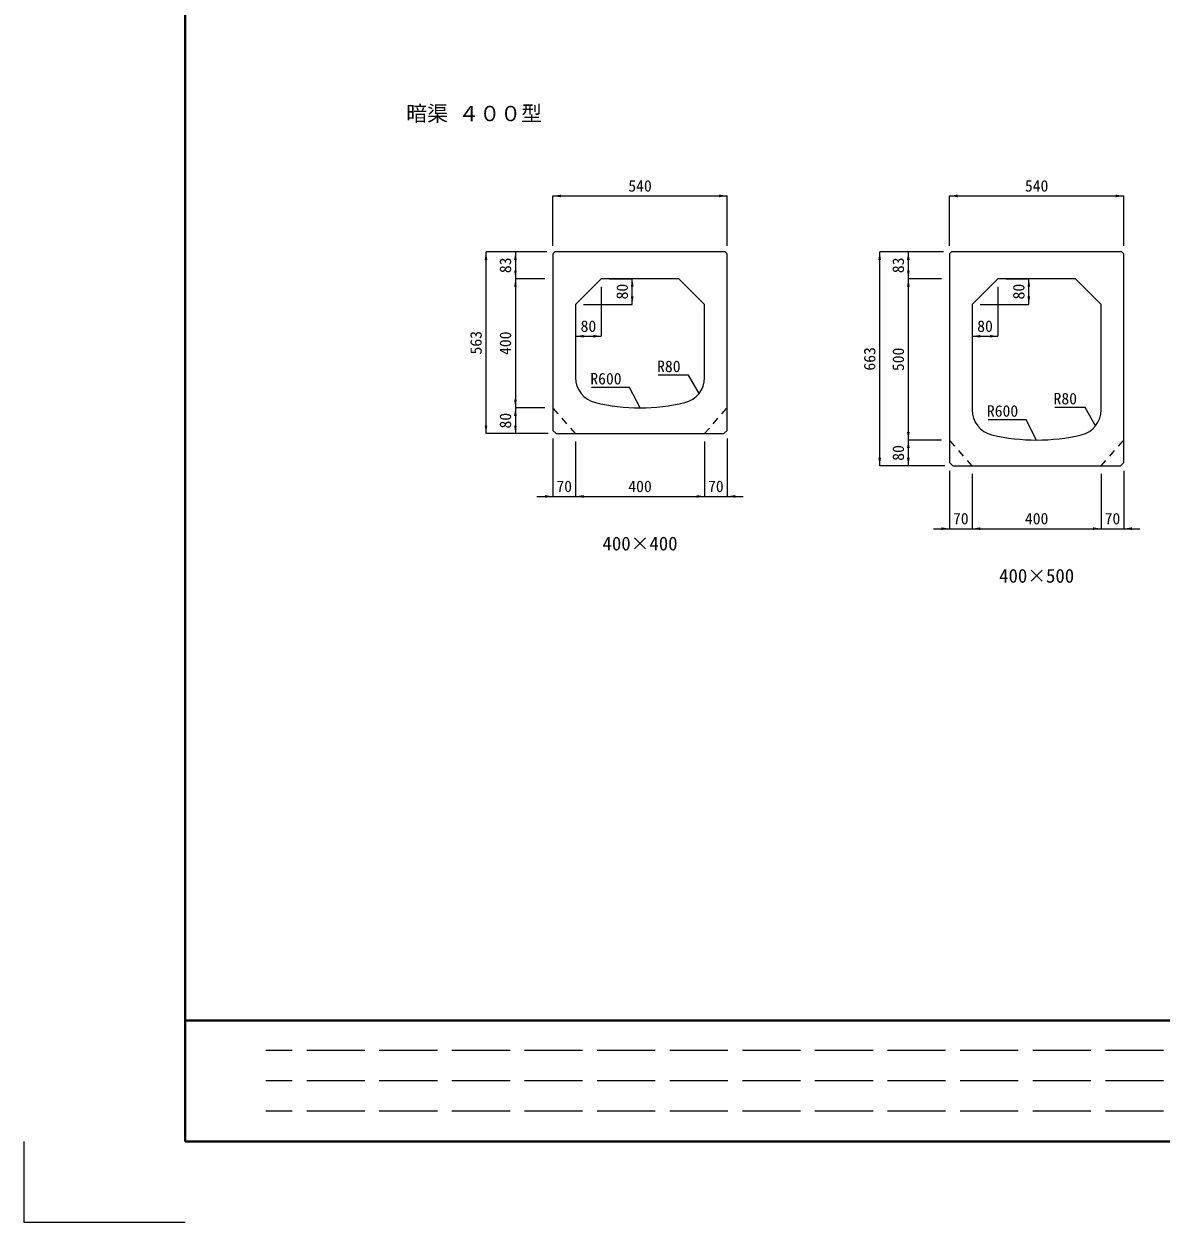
# Model space of a CAD drawing. Units: millimetres at full size. Extents: x 30799 to 61844, y 11231 to 18656.
# Drawn here: x 45844 to 49367, y 11231 to 14943 of the extents above; entities that cross this region are included whole.
import ezdxf
from ezdxf.enums import TextEntityAlignment as Align

# ---------------------------------------------------------------- set-up
doc = ezdxf.new("R2010")
doc.units = ezdxf.units.MM
doc.header["$LTSCALE"] = 30
doc.linetypes.add('DASHED', pattern=[7.5, 6, -1.5])
doc.linetypes.add('USER1', pattern=[1.35, 0.75, -0.6])
for name, color, linetype, lineweight in [('0_2', 7, 'Continuous', 13), ('Defpoints_3', 8, 'Continuous', 0), ('図枠', 7, 'Continuous', 5), ('寸法線', 7, 'Continuous', 9), ('引出線', 4, 'Continuous', 9), ('本体', 2, 'Continuous', 20)]:
    doc.layers.add(name, color=color, linetype=linetype, lineweight=lineweight)
doc.styles.add('ＭＳ ゴシック', font='')
doc.styles.get('ＭＳ ゴシック').set_extended_font_data('MS Gothic')

# ---------------------------------------------------------------- blocks, each defined once
blk = doc.blocks.new('filled_arrow')
at = {"color": 0, "linetype": 'Continuous', "lineweight": -2}
blk.add_solid([(7.5, 1.25), (0, 0), (7.5, -1.25)], dxfattribs=at)

msp = doc.modelspace()

# ---------------------------------------------------------------- linework, layer by layer
at = {"layer": 'Defpoints_3', "color": 7, "lineweight": 13}
for p, q in [((45843.55, 11480.68), (45843.55, 11230.68)), ((45843.55, 11230.68), (46343.55, 11230.68))]:
    msp.add_line(p, q, dxfattribs=at)
at = {"layer": '図枠', "lineweight": 40}
for p, q in [((46343.55, 11480.68), (46343.55, 18405.68)), ((46343.55, 11855.68), (56093.55, 11855.68)), ((46343.55, 11480.68), (56093.55, 11480.68))]:
    msp.add_line(p, q, dxfattribs=at)
at = {"layer": '図枠', "linetype": 'DASHED', "lineweight": 9}
for p, q in [((50499.8, 11761.93), (46593.55, 11761.93)), ((50499.8, 11668.18), (46593.55, 11668.18)), ((50499.8, 11574.43), (46593.55, 11574.43))]:
    msp.add_line(p, q, dxfattribs=at)
at = {"layer": '寸法線'}
for p, q in [((47482.81, 14410.27), (48022.81, 14410.27)), ((47482.81, 14255.85), (47482.81, 14410.27)), ((48022.81, 14255.85), (48022.81, 14410.27)), ((48711.89, 14410.27), (49251.89, 14410.27)), ((48711.89, 14255.85), (48711.89, 14410.27)), ((49251.89, 14255.85), (49251.89, 14410.27)), ((47275.52, 13673.85), (47275.52, 14236.85)), ((47463.81, 14236.85), (47275.52, 14236.85)), ((47366.66, 14236.85), (47366.66, 14153.85)), ((47463.81, 14236.85), (47366.66, 14236.85)), ((48495.45, 13573.85), (48495.45, 14236.85)), ((48692.89, 14236.85), (48495.45, 14236.85)), ((48584.19, 14236.85), (48584.19, 14153.85)), ((48692.89, 14236.85), (48584.19, 14236.85)), ((47457.81, 14153.85), (47366.66, 14153.85)), ((47366.66, 14153.85), (47366.66, 13753.85)), ((47457.81, 14153.85), (47366.66, 14153.85)), ((47657.81, 14153.85), (47728.54, 14153.85)), ((47728.54, 14073.85), (47728.54, 14153.85)), ((48686.89, 14153.85), (48584.19, 14153.85)), ((48584.19, 14153.85), (48584.19, 13653.85)), ((48686.89, 14153.85), (48584.19, 14153.85)), ((48886.89, 14153.85), (48957.63, 14153.85)), ((48957.63, 14073.85), (48957.63, 14153.85)), ((47632.81, 14128.85), (47632.81, 13975.51)), ((48861.89, 14128.85), (48861.89, 13975.51)), ((47577.81, 14073.85), (47728.54, 14073.85)), ((48806.89, 14073.85), (48957.63, 14073.85)), ((47552.81, 14048.85), (47552.81, 13975.51)), ((48781.89, 14048.85), (48781.89, 13975.51)), ((47552.81, 13975.51), (47632.81, 13975.51)), ((48781.89, 13975.51), (48861.89, 13975.51)), ((47457.81, 13753.85), (47366.66, 13753.85)), ((47366.66, 13753.85), (47366.66, 13673.85)), ((47457.81, 13753.85), (47366.66, 13753.85)), ((47467.81, 13673.85), (47275.52, 13673.85)), ((47467.81, 13673.85), (47366.66, 13673.85)), ((47482.81, 13658.85), (47482.81, 13479.13)), ((47552.81, 13648.85), (47552.81, 13479.13)), ((47552.81, 13648.85), (47552.81, 13479.13)), ((47952.81, 13648.85), (47952.81, 13479.13)), ((47952.81, 13648.85), (47952.81, 13479.13)), ((48022.81, 13658.85), (48022.81, 13479.13)), ((48686.89, 13653.85), (48584.19, 13653.85)), ((48584.19, 13653.85), (48584.19, 13573.85)), ((48686.89, 13653.85), (48584.19, 13653.85)), ((48696.89, 13573.85), (48495.45, 13573.85)), ((48696.89, 13573.85), (48584.19, 13573.85)), ((48711.89, 13558.85), (48711.89, 13379.13)), ((49251.89, 13558.85), (49251.89, 13379.13)), ((48781.89, 13548.85), (48781.89, 13379.13)), ((48781.89, 13548.85), (48781.89, 13379.13)), ((49181.89, 13548.85), (49181.89, 13379.13)), ((49181.89, 13548.85), (49181.89, 13379.13)), ((47432.81, 13479.13), (47602.81, 13479.13)), ((47552.81, 13479.13), (47952.81, 13479.13)), ((47902.81, 13479.13), (48072.81, 13479.13)), ((48661.89, 13379.13), (48831.89, 13379.13)), ((48781.89, 13379.13), (49181.89, 13379.13)), ((49131.89, 13379.13), (49301.89, 13379.13))]:
    msp.add_line(p, q, dxfattribs=at)
at = {"layer": '引出線'}
for points in [[(47935.57, 13798.27), (47903.33, 13855.01), (47809.43, 13855.01)], [(47752.81, 13753.85), (47720.58, 13816.82), (47602.3, 13816.82)], [(49164.24, 13698.27), (49132.01, 13755.01), (49038.1, 13755.01)], [(48981.89, 13653.85), (48949.66, 13716.82), (48831.39, 13716.82)]]:
    msp.add_lwpolyline(points, dxfattribs=at)
at = {"layer": '本体'}
for p, q in [((47482.81, 14230.85), (47488.81, 14236.85)), ((47482.81, 14230.85), (47482.81, 13683.85)), ((48016.81, 14236.85), (47488.81, 14236.85)), ((48016.81, 14236.85), (48022.81, 14230.85)), ((48022.81, 13683.85), (48022.81, 14230.85)), ((48711.89, 14230.85), (48717.89, 14236.85)), ((48711.89, 14230.85), (48711.89, 13583.85)), ((49245.89, 14236.85), (48717.89, 14236.85)), ((49245.89, 14236.85), (49251.89, 14230.85)), ((49251.89, 13583.85), (49251.89, 14230.85)), ((47632.81, 14153.85), (47552.81, 14073.85)), ((47872.81, 14153.85), (47632.81, 14153.85)), ((47872.81, 14153.85), (47952.81, 14073.85)), ((48861.89, 14153.85), (48781.89, 14073.85)), ((49101.89, 14153.85), (48861.89, 14153.85)), ((49101.89, 14153.85), (49181.89, 14073.85)), ((47552.81, 14073.85), (47552.81, 13847.88)), ((47952.81, 13847.88), (47952.81, 14073.85)), ((48781.89, 14073.85), (48781.89, 13747.88)), ((49181.89, 13747.88), (49181.89, 14073.85)), ((47482.81, 13683.85), (47492.81, 13673.85)), ((47492.81, 13673.85), (48012.81, 13673.85)), ((48012.81, 13673.85), (48022.81, 13683.85)), ((48711.89, 13583.85), (48721.89, 13573.85)), ((48721.89, 13573.85), (49241.89, 13573.85)), ((49241.89, 13573.85), (49251.89, 13583.85))]:
    msp.add_line(p, q, dxfattribs=at)
at = {"layer": '本体', "color": 7, "linetype": 'USER1', "lineweight": 9}
for p, q in [((47552.81, 13673.85), (47482.81, 13753.85)), ((47952.81, 13673.85), (48022.81, 13753.85)), ((48781.89, 13573.85), (48711.89, 13653.85)), ((49181.89, 13573.85), (49251.89, 13653.85))]:
    msp.add_line(p, q, dxfattribs=at)
at = {"layer": '本体'}
for centre, radius, start, end in [((47632.81, 13847.88), 80, 180, 256.65764), ((47872.81, 13847.88), 80, 283.34236, 0), ((47752.81, 14353.85), 600, 256.65764, 283.34236), ((48861.89, 13747.88), 80, 180, 256.65764), ((49101.89, 13747.88), 80, 283.34236, 0), ((48981.89, 14253.85), 600, 256.65764, 283.34236)]:
    msp.add_arc(centre, radius, start, end, dxfattribs=at)

# ---------------------------------------------------------------- block references
at = {"layer": '寸法線', "xscale": 3.33, "yscale": 3.33}
for p in [(47482.81, 14410.27), (48711.89, 14410.27), (47552.81, 13975.51), (48781.89, 13975.51), (47552.81, 13479.13), (47552.81, 13479.13), (48022.81, 13479.13), (48781.89, 13379.13), (48781.89, 13379.13), (49251.89, 13379.13)]:
    msp.add_blockref('filled_arrow', p, dxfattribs=at)
for p, rotation in [((48022.81, 14410.27), 180), ((49251.89, 14410.27), 180), ((47275.52, 14236.85), 270), ((47366.66, 14236.85), 270), ((48495.45, 14236.85), 270), ((48584.19, 14236.85), 270), ((47366.66, 14153.85), 90), ((47366.66, 14153.85), 270), ((47728.54, 14153.85), 270), ((48584.19, 14153.85), 90), ((48584.19, 14153.85), 270), ((48957.63, 14153.85), 270), ((47728.54, 14073.85), 90), ((48957.63, 14073.85), 90), ((47632.81, 13975.51), 180), ((48861.89, 13975.51), 180), ((47366.66, 13753.85), 90), ((47366.66, 13753.85), 270), ((47275.52, 13673.85), 90), ((47366.66, 13673.85), 90), ((48584.19, 13653.85), 90), ((48584.19, 13653.85), 270), ((48495.45, 13573.85), 90), ((48584.19, 13573.85), 90), ((47482.81, 13479.13), 180), ((47952.81, 13479.13), 180), ((47952.81, 13479.13), 180), ((48711.89, 13379.13), 180), ((49181.89, 13379.13), 180), ((49181.89, 13379.13), 180)]:
    msp.add_blockref('filled_arrow', p, dxfattribs=dict(at, rotation=rotation))
at = {"layer": '引出線', "xscale": 0.1, "yscale": 0.1}
for p, rotation in [((47935.57, 13798.27), 119.6), ((47752.81, 13753.85), 117.1), ((49164.24, 13698.27), 119.6), ((48981.89, 13653.85), 117.1)]:
    msp.add_blockref('filled_arrow', p, dxfattribs=dict(at, rotation=rotation))

# ---------------------------------------------------------------- texts
at = {"layer": '0_2', "style": 'ＭＳ ゴシック'}
msp.add_text('暗渠 ４００型', height=47.47, dxfattribs=at).set_placement((47028.22, 14627.64), align=Align.BOTTOM_LEFT)
for s, p in [('400×400', (47752.81, 13333.21)), ('400×500', (48981.89, 13233.21))]:
    msp.add_text(s, height=42.72, dxfattribs=at).set_placement(p, align=Align.MIDDLE_CENTER)
at = {"layer": '寸法線', "style": 'ＭＳ ゴシック'}
for s, p in [('540', (47752.81, 14441.52)), ('540', (48981.89, 14441.52)), ('80', (47592.81, 14006.76)), ('80', (48821.89, 14006.76)), ('70', (47517.81, 13510.38)), ('400', (47752.81, 13510.38)), ('70', (47987.81, 13510.38)), ('70', (48746.89, 13410.38)), ('400', (48981.89, 13410.38)), ('70', (49216.89, 13410.38))]:
    msp.add_text(s, height=35.6, dxfattribs=at).set_placement(p, align=Align.MIDDLE_CENTER)
for s, p in [('83', (47335.41, 14195.35)), ('83', (48552.94, 14195.35)), ('80', (47697.29, 14113.85)), ('80', (48926.38, 14113.85)), ('563', (47244.27, 13955.35)), ('400', (47335.41, 13953.85)), ('663', (48464.2, 13905.35)), ('500', (48552.94, 13903.85)), ('80', (47335.41, 13713.85)), ('80', (48552.94, 13613.85))]:
    msp.add_text(s, height=35.6, rotation=90, dxfattribs=at).set_placement(p, align=Align.MIDDLE_CENTER)
at = {"layer": '引出線', "style": 'ＭＳ ゴシック'}
for s, p in [('R80', (47878.33, 13900.01)), ('R600', (47695.58, 13861.82)), ('R80', (49107.01, 13800.01)), ('R600', (48924.66, 13761.82))]:
    msp.add_text(s, height=35.6, dxfattribs=at).set_placement(p, align=Align.TOP_RIGHT)

doc.saveas('drawing.dxf')
